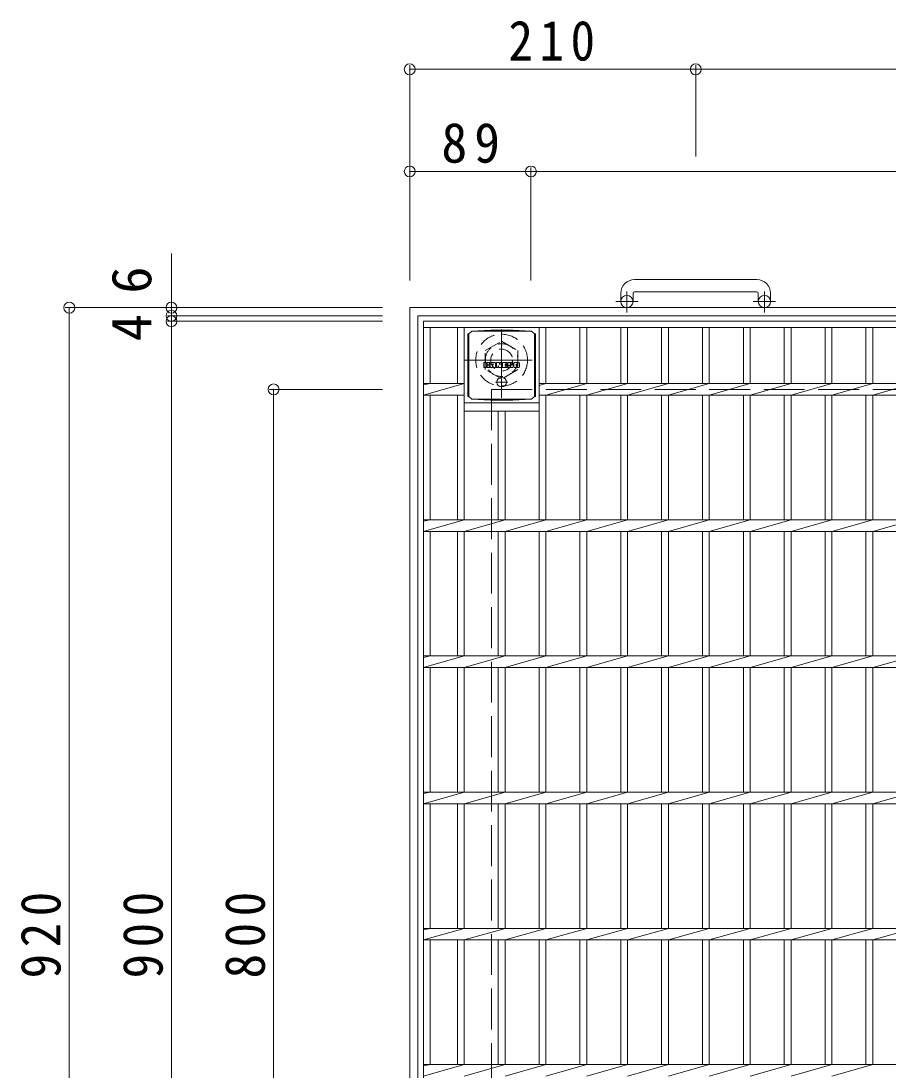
# Model space of a CAD drawing. Units: millimetres at full size, sheet at 1:10. Extents: x -1770 to 2437, y -1938 to 1595.
# Drawn here: x -1454 to -817, y 824 to 1595 of the extents above; entities that cross this region are included whole.
import ezdxf
from ezdxf.enums import TextEntityAlignment as Align

# ---------------------------------------------------------------- set-up
doc = ezdxf.new("R2010")
doc.units = ezdxf.units.MM
doc.header["$LTSCALE"] = 10
doc.header["$PDMODE"] = 32
doc.header["$PDSIZE"] = 8
for name, pattern in [('CHAIN1', [8, 5, -1, 1, -1]), ('DASHED1', [1.8, 1.2, -0.6]), ('DASHED3', [4, 3, -1])]:
    doc.linetypes.add(name, pattern=pattern)
for name, color, linetype, lineweight in [('C-1', 2, 'Continuous', 9), ('C-2', 3, 'Continuous', 9), ('C-4', 7, 'Continuous', 9), ('C-9', 2, 'Continuous', 9), ('C-F', 7, 'Continuous', 9)]:
    doc.layers.add(name, color=color, linetype=linetype, lineweight=lineweight)
doc.styles.add('ＭＳ ゴシック', font='')
doc.styles.get('ＭＳ ゴシック').set_extended_font_data('MS Gothic')

msp = doc.modelspace()

# ---------------------------------------------------------------- linework, layer by layer
at = {"layer": 'C-1'}
for p, q in [((-913.19, 1405.32), (-1003.19, 1405.32)), ((-1003.19, 1396.32), (-913.19, 1396.32)), ((-1013.19, 1395.32), (-1013.19, 1389.22)), ((-1004.19, 1395.32), (-1004.19, 1389.22)), ((-912.19, 1395.32), (-912.19, 1389.22)), ((-903.19, 1395.32), (-903.19, 1389.22)), ((-248.19, 1384.72), (-1168.19, 1384.72)), ((-1168.19, 1384.72), (-1168.19, 464.72)), ((-254.19, 1378.72), (-1162.19, 1378.72)), ((-1162.19, 1378.72), (-1162.19, 470.72))]:
    msp.add_line(p, q, dxfattribs=at)
at = {"layer": 'C-1', "linetype": 'CHAIN1'}
for p, q in [((-1008.69, 1381.11), (-1008.69, 1396.71)), ((-907.69, 1381.11), (-907.69, 1396.71)), ((-1000.53, 1389.22), (-1016.94, 1389.22)), ((-899.53, 1389.22), (-915.94, 1389.22)), ((-1100.69, 1318.58), (-1100.69, 1373.86)), ((-1128.33, 1346.22), (-1073.06, 1346.22))]:
    msp.add_line(p, q, dxfattribs=at)
at = {"layer": 'C-1', "linetype": 'DASHED3'}
for q in [(-1108.19, 524.72), (-308.19, 1324.72)]:
    msp.add_line((-1108.19, 1324.72), q, dxfattribs=at)
at = {"layer": 'C-1', "linetype": 'DASHED1'}
msp.add_lwpolyline([(-1088.69, 1353.15), (-1088.69, 1339.29), (-1100.69, 1332.36), (-1112.69, 1339.29), (-1112.69, 1353.15), (-1100.69, 1360.08)], close=True, dxfattribs=at)
at = {"layer": 'C-1'}
for centre in [(-1008.69, 1389.22), (-907.69, 1389.22)]:
    msp.add_circle(centre, 4.5, dxfattribs=at)
at = {"layer": 'C-1', "linetype": 'DASHED1'}
for radius in [19, 12, 8]:
    msp.add_circle((-1100.69, 1346.22), radius, dxfattribs=at)
at = {"layer": 'C-1'}
for centre, radius, start, end in [((-1003.19, 1395.32), 10, 90, 180), ((-913.19, 1395.32), 10, 0, 90), ((-1003.19, 1395.32), 1, 90, 180), ((-913.19, 1395.32), 1, 0, 90)]:
    msp.add_arc(centre, radius, start, end, dxfattribs=at)
at = {"layer": 'C-2'}
for p, q in [((-1158.19, 1374.72), (-1158.19, 474.72)), ((-1158.19, 1374.72), (-258.19, 1374.72)), ((-1158.19, 1370.22), (-258.19, 1370.22)), ((-1153.19, 1328.96), (-1153.19, 1370.22)), ((-1133.19, 1370.22), (-1133.19, 1328.96)), ((-1128.19, 1370.22), (-1128.19, 1228.96)), ((-1073.19, 1370.22), (-1073.19, 1228.96)), ((-1068.19, 1370.22), (-1068.19, 1328.96)), ((-1043.19, 1370.22), (-1043.19, 1328.96)), ((-1038.19, 1370.22), (-1038.19, 1328.96)), ((-1013.19, 1370.22), (-1013.19, 1328.96)), ((-1008.19, 1370.22), (-1008.19, 1328.96)), ((-983.19, 1370.22), (-983.19, 1328.96)), ((-978.19, 1370.22), (-978.19, 1328.96)), ((-953.19, 1370.22), (-953.19, 1328.96)), ((-948.19, 1370.22), (-948.19, 1328.96)), ((-923.19, 1370.22), (-923.19, 1328.96)), ((-918.19, 1370.22), (-918.19, 1328.96)), ((-893.19, 1370.22), (-893.19, 1328.96)), ((-888.19, 1370.22), (-888.19, 1328.96)), ((-863.19, 1370.22), (-863.19, 1328.96)), ((-858.19, 1370.22), (-858.19, 1328.96)), ((-833.19, 1370.22), (-833.19, 1328.96)), ((-828.19, 1370.22), (-828.19, 1328.96)), ((-1128.19, 1328.96), (-1158.19, 1320.48)), ((-1158.19, 1328.96), (-1128.19, 1328.96)), ((-1153.19, 1328.96), (-1158.19, 1327.96)), ((-1068.19, 1328.96), (-1073.19, 1327.55)), ((-1073.19, 1328.96), (-348.19, 1328.96)), ((-1038.19, 1328.96), (-1068.19, 1320.48)), ((-1008.19, 1328.96), (-1038.19, 1320.48)), ((-978.19, 1328.96), (-1008.19, 1320.48)), ((-948.19, 1328.96), (-978.19, 1320.48)), ((-918.19, 1328.96), (-948.19, 1320.48)), ((-888.19, 1328.96), (-918.19, 1320.48)), ((-858.19, 1328.96), (-888.19, 1320.48)), ((-828.19, 1328.96), (-858.19, 1320.48)), ((-798.19, 1328.96), (-828.19, 1320.48)), ((-1158.19, 1320.48), (-1128.19, 1320.48)), ((-1153.19, 1228.96), (-1153.19, 1320.48)), ((-1133.19, 1320.48), (-1133.19, 1228.96)), ((-1073.19, 1320.48), (-348.19, 1320.48)), ((-1068.19, 1320.48), (-1068.19, 1228.96)), ((-1043.19, 1320.48), (-1043.19, 1228.96)), ((-1038.19, 1320.48), (-1038.19, 1228.96)), ((-1013.19, 1320.48), (-1013.19, 1228.96)), ((-1008.19, 1320.48), (-1008.19, 1228.96)), ((-983.19, 1320.48), (-983.19, 1228.96)), ((-978.19, 1320.48), (-978.19, 1228.96)), ((-953.19, 1320.48), (-953.19, 1228.96)), ((-948.19, 1320.48), (-948.19, 1228.96)), ((-923.19, 1320.48), (-923.19, 1228.96)), ((-918.19, 1320.48), (-918.19, 1228.96)), ((-893.19, 1320.48), (-893.19, 1228.96)), ((-888.19, 1320.48), (-888.19, 1228.96)), ((-863.19, 1320.48), (-863.19, 1228.96)), ((-858.19, 1320.48), (-858.19, 1228.96)), ((-833.19, 1320.48), (-833.19, 1228.96)), ((-828.19, 1320.48), (-828.19, 1228.96)), ((-1073.19, 1314.72), (-1128.19, 1314.72)), ((-1073.19, 1308.72), (-1128.19, 1308.72)), ((-1103.19, 1308.72), (-1103.19, 1228.96)), ((-1098.19, 1308.72), (-1098.19, 1228.96)), ((-1128.19, 1228.96), (-1158.19, 1220.48)), ((-1158.19, 1228.96), (-258.19, 1228.96)), ((-1153.19, 1228.96), (-1158.19, 1227.96)), ((-1098.19, 1228.96), (-1128.19, 1220.48)), ((-1068.19, 1228.96), (-1098.19, 1220.48)), ((-1038.19, 1228.96), (-1068.19, 1220.48)), ((-1008.19, 1228.96), (-1038.19, 1220.48)), ((-978.19, 1228.96), (-1008.19, 1220.48)), ((-948.19, 1228.96), (-978.19, 1220.48)), ((-918.19, 1228.96), (-948.19, 1220.48)), ((-888.19, 1228.96), (-918.19, 1220.48)), ((-858.19, 1228.96), (-888.19, 1220.48)), ((-828.19, 1228.96), (-858.19, 1220.48)), ((-798.19, 1228.96), (-828.19, 1220.48)), ((-1158.19, 1220.48), (-258.19, 1220.48)), ((-1153.19, 1128.96), (-1153.19, 1220.48)), ((-1133.19, 1220.48), (-1133.19, 1128.96)), ((-1128.19, 1220.48), (-1128.19, 1128.96)), ((-1103.19, 1220.48), (-1103.19, 1128.96)), ((-1098.19, 1220.48), (-1098.19, 1128.96)), ((-1073.19, 1220.48), (-1073.19, 1128.96)), ((-1068.19, 1220.48), (-1068.19, 1128.96)), ((-1043.19, 1220.48), (-1043.19, 1128.96)), ((-1038.19, 1220.48), (-1038.19, 1128.96)), ((-1013.19, 1220.48), (-1013.19, 1128.96)), ((-1008.19, 1220.48), (-1008.19, 1128.96)), ((-983.19, 1220.48), (-983.19, 1128.96)), ((-978.19, 1220.48), (-978.19, 1128.96)), ((-953.19, 1220.48), (-953.19, 1128.96)), ((-948.19, 1220.48), (-948.19, 1128.96)), ((-923.19, 1220.48), (-923.19, 1128.96)), ((-918.19, 1220.48), (-918.19, 1128.96)), ((-893.19, 1220.48), (-893.19, 1128.96)), ((-888.19, 1220.48), (-888.19, 1128.96)), ((-863.19, 1220.48), (-863.19, 1128.96)), ((-858.19, 1220.48), (-858.19, 1128.96)), ((-833.19, 1220.48), (-833.19, 1128.96)), ((-828.19, 1220.48), (-828.19, 1128.96)), ((-1128.19, 1128.96), (-1158.19, 1120.48)), ((-1158.19, 1128.96), (-258.19, 1128.96)), ((-1153.19, 1128.96), (-1158.19, 1127.96)), ((-1098.19, 1128.96), (-1128.19, 1120.48)), ((-1068.19, 1128.96), (-1098.19, 1120.48)), ((-1038.19, 1128.96), (-1068.19, 1120.48)), ((-1008.19, 1128.96), (-1038.19, 1120.48)), ((-978.19, 1128.96), (-1008.19, 1120.48)), ((-948.19, 1128.96), (-978.19, 1120.48)), ((-918.19, 1128.96), (-948.19, 1120.48)), ((-888.19, 1128.96), (-918.19, 1120.48)), ((-858.19, 1128.96), (-888.19, 1120.48)), ((-828.19, 1128.96), (-858.19, 1120.48)), ((-798.19, 1128.96), (-828.19, 1120.48)), ((-1158.19, 1120.48), (-258.19, 1120.48)), ((-1153.19, 1028.96), (-1153.19, 1120.48)), ((-1133.19, 1120.48), (-1133.19, 1028.96)), ((-1128.19, 1120.48), (-1128.19, 1028.96)), ((-1103.19, 1120.48), (-1103.19, 1028.96)), ((-1098.19, 1120.48), (-1098.19, 1028.96)), ((-1073.19, 1120.48), (-1073.19, 1028.96)), ((-1068.19, 1120.48), (-1068.19, 1028.96)), ((-1043.19, 1120.48), (-1043.19, 1028.96)), ((-1038.19, 1120.48), (-1038.19, 1028.96)), ((-1013.19, 1120.48), (-1013.19, 1028.96)), ((-1008.19, 1120.48), (-1008.19, 1028.96)), ((-983.19, 1120.48), (-983.19, 1028.96)), ((-978.19, 1120.48), (-978.19, 1028.96)), ((-953.19, 1120.48), (-953.19, 1028.96)), ((-948.19, 1120.48), (-948.19, 1028.96)), ((-923.19, 1120.48), (-923.19, 1028.96)), ((-918.19, 1120.48), (-918.19, 1028.96)), ((-893.19, 1120.48), (-893.19, 1028.96)), ((-888.19, 1120.48), (-888.19, 1028.96)), ((-863.19, 1120.48), (-863.19, 1028.96)), ((-858.19, 1120.48), (-858.19, 1028.96)), ((-833.19, 1120.48), (-833.19, 1028.96)), ((-828.19, 1120.48), (-828.19, 1028.96)), ((-1128.19, 1028.96), (-1158.19, 1020.48)), ((-1158.19, 1028.96), (-258.19, 1028.96)), ((-1153.19, 1028.96), (-1158.19, 1027.96)), ((-1098.19, 1028.96), (-1128.19, 1020.48)), ((-1068.19, 1028.96), (-1098.19, 1020.48)), ((-1038.19, 1028.96), (-1068.19, 1020.48)), ((-1008.19, 1028.96), (-1038.19, 1020.48)), ((-978.19, 1028.96), (-1008.19, 1020.48)), ((-948.19, 1028.96), (-978.19, 1020.48)), ((-918.19, 1028.96), (-948.19, 1020.48)), ((-888.19, 1028.96), (-918.19, 1020.48)), ((-858.19, 1028.96), (-888.19, 1020.48)), ((-828.19, 1028.96), (-858.19, 1020.48)), ((-798.19, 1028.96), (-828.19, 1020.48)), ((-1158.19, 1020.48), (-258.19, 1020.48)), ((-1153.19, 928.96), (-1153.19, 1020.48)), ((-1133.19, 1020.48), (-1133.19, 928.96)), ((-1128.19, 1020.48), (-1128.19, 928.96)), ((-1103.19, 1020.48), (-1103.19, 928.96)), ((-1098.19, 1020.48), (-1098.19, 928.96)), ((-1073.19, 1020.48), (-1073.19, 928.96)), ((-1068.19, 1020.48), (-1068.19, 928.96)), ((-1043.19, 1020.48), (-1043.19, 928.96)), ((-1038.19, 1020.48), (-1038.19, 928.96)), ((-1013.19, 1020.48), (-1013.19, 928.96)), ((-1008.19, 1020.48), (-1008.19, 928.96)), ((-983.19, 1020.48), (-983.19, 928.96)), ((-978.19, 1020.48), (-978.19, 928.96)), ((-953.19, 1020.48), (-953.19, 928.96)), ((-948.19, 1020.48), (-948.19, 928.96)), ((-923.19, 1020.48), (-923.19, 928.96)), ((-918.19, 1020.48), (-918.19, 928.96)), ((-893.19, 1020.48), (-893.19, 928.96)), ((-888.19, 1020.48), (-888.19, 928.96)), ((-863.19, 1020.48), (-863.19, 928.96)), ((-858.19, 1020.48), (-858.19, 928.96)), ((-833.19, 1020.48), (-833.19, 928.96)), ((-828.19, 1020.48), (-828.19, 928.96)), ((-1128.19, 928.96), (-1158.19, 920.48)), ((-1158.19, 928.96), (-258.19, 928.96)), ((-1153.19, 928.96), (-1158.19, 927.96)), ((-1098.19, 928.96), (-1128.19, 920.48)), ((-1068.19, 928.96), (-1098.19, 920.48)), ((-1038.19, 928.96), (-1068.19, 920.48)), ((-1008.19, 928.96), (-1038.19, 920.48)), ((-978.19, 928.96), (-1008.19, 920.48)), ((-948.19, 928.96), (-978.19, 920.48)), ((-918.19, 928.96), (-948.19, 920.48)), ((-888.19, 928.96), (-918.19, 920.48)), ((-858.19, 928.96), (-888.19, 920.48)), ((-828.19, 928.96), (-858.19, 920.48)), ((-798.19, 928.96), (-828.19, 920.48)), ((-1158.19, 920.48), (-258.19, 920.48)), ((-1153.19, 828.96), (-1153.19, 920.48)), ((-1133.19, 920.48), (-1133.19, 828.96)), ((-1128.19, 920.48), (-1128.19, 828.96)), ((-1103.19, 920.48), (-1103.19, 828.96)), ((-1098.19, 920.48), (-1098.19, 828.96)), ((-1073.19, 920.48), (-1073.19, 828.96)), ((-1068.19, 920.48), (-1068.19, 828.96)), ((-1043.19, 920.48), (-1043.19, 828.96)), ((-1038.19, 920.48), (-1038.19, 828.96)), ((-1013.19, 920.48), (-1013.19, 828.96)), ((-1008.19, 920.48), (-1008.19, 828.96)), ((-983.19, 920.48), (-983.19, 828.96)), ((-978.19, 920.48), (-978.19, 828.96)), ((-953.19, 920.48), (-953.19, 828.96)), ((-948.19, 920.48), (-948.19, 828.96)), ((-923.19, 920.48), (-923.19, 828.96)), ((-918.19, 920.48), (-918.19, 828.96)), ((-893.19, 920.48), (-893.19, 828.96)), ((-888.19, 920.48), (-888.19, 828.96)), ((-863.19, 920.48), (-863.19, 828.96)), ((-858.19, 920.48), (-858.19, 828.96)), ((-833.19, 920.48), (-833.19, 828.96)), ((-828.19, 920.48), (-828.19, 828.96)), ((-1128.19, 828.96), (-1158.19, 820.48)), ((-1158.19, 828.96), (-258.19, 828.96)), ((-1153.19, 828.96), (-1158.19, 827.96)), ((-1098.19, 828.96), (-1128.19, 820.48)), ((-1068.19, 828.96), (-1098.19, 820.48)), ((-1038.19, 828.96), (-1068.19, 820.48)), ((-1008.19, 828.96), (-1038.19, 820.48)), ((-978.19, 828.96), (-1008.19, 820.48)), ((-948.19, 828.96), (-978.19, 820.48)), ((-918.19, 828.96), (-948.19, 820.48)), ((-888.19, 828.96), (-918.19, 820.48)), ((-858.19, 828.96), (-888.19, 820.48)), ((-828.19, 828.96), (-858.19, 820.48))]:
    msp.add_line(p, q, dxfattribs=at)
at = {"layer": 'C-4'}
for p, q in [((-1168.19, 1562.72), (-1168.19, 1404.72)), ((-1168.19, 1559.72), (-958.19, 1559.72)), ((-958.19, 1562.72), (-958.19, 1495.64)), ((-958.19, 1559.72), (-458.19, 1559.72)), ((-1079.19, 1484.72), (-1168.19, 1484.72)), ((-1079.19, 1487.72), (-1079.19, 1404.72)), ((-337.19, 1484.72), (-1079.19, 1484.72)), ((-1343.19, 1424.56), (-1343.19, 1378.72)), ((-1421.19, 1384.72), (-1188.19, 1384.72)), ((-1418.19, 464.72), (-1418.19, 1384.72)), ((-1346.19, 1378.72), (-1188.19, 1378.72)), ((-1346.19, 1374.72), (-1188.19, 1374.72)), ((-1343.19, 1378.72), (-1343.19, 1374.72)), ((-1343.19, 1374.72), (-1343.19, 474.72)), ((-1271.19, 1324.72), (-1188.19, 1324.72)), ((-1268.19, 524.72), (-1268.19, 1324.72))]:
    msp.add_line(p, q, dxfattribs=at)
for p in [(-1168.19, 1559.72), (-958.19, 1559.72), (-1168.19, 1484.72), (-1079.19, 1484.72), (-1418.19, 1384.72), (-1343.19, 1384.72), (-1343.19, 1378.72), (-1343.19, 1374.72), (-1268.19, 1324.72)]:
    msp.add_point(p, dxfattribs=at)
at = {"layer": 'C-9'}
for p, q in [((-1125.57, 1365.47), (-1124.69, 1365.47)), ((-1125.57, 1365.47), (-1125.57, 1319.47)), ((-1124.69, 1365.47), (-1122.69, 1367.47)), ((-1124.69, 1319.47), (-1124.69, 1365.47)), ((-1108.8, 1368.1), (-1122.69, 1367.47)), ((-1122.69, 1367.47), (-1078.69, 1367.47)), ((-1108.8, 1368.1), (-1092.58, 1368.1)), ((-1092.58, 1368.1), (-1078.69, 1367.47)), ((-1076.69, 1365.47), (-1078.69, 1367.47)), ((-1075.81, 1365.47), (-1076.69, 1365.47)), ((-1076.69, 1319.47), (-1076.69, 1365.47)), ((-1075.81, 1365.47), (-1075.81, 1319.47)), ((-1125.57, 1319.47), (-1124.69, 1319.47)), ((-1124.69, 1319.47), (-1122.69, 1317.47)), ((-1076.69, 1319.47), (-1078.69, 1317.47)), ((-1075.81, 1319.47), (-1076.69, 1319.47)), ((-1108.8, 1316.84), (-1122.69, 1317.47)), ((-1122.69, 1317.47), (-1078.69, 1317.47)), ((-1108.8, 1316.84), (-1092.58, 1316.84)), ((-1092.58, 1316.84), (-1078.69, 1317.47))]:
    msp.add_line(p, q, dxfattribs=at)
at = {"layer": 'C-9', "linetype": 'CHAIN1'}
for p, q in [((-1096.2, 1329.97), (-1105.19, 1329.97)), ((-1100.69, 1333.66), (-1100.69, 1326.28))]:
    msp.add_line(p, q, dxfattribs=at)
at = {"layer": 'C-9'}
msp.add_circle((-1100.69, 1329.97), 3.5, dxfattribs=at)
at = {"layer": 'C-F'}
for p, q in [((-1113.7, 1340.88), (-1113.7, 1344.24)), ((-1112.02, 1344.39), (-1113.55, 1344.39)), ((-1111.87, 1344.24), (-1111.87, 1343.31)), ((-1111.87, 1340.88), (-1111.87, 1341.97)), ((-1111.37, 1340.88), (-1111.37, 1341.97)), ((-1111.36, 1344.24), (-1111.36, 1343.31)), ((-1109.86, 1344.39), (-1111.21, 1344.39)), ((-1109.7, 1344.24), (-1109.7, 1343.46)), ((-1109.7, 1340.88), (-1109.7, 1341.81)), ((-1109.04, 1340.88), (-1109.04, 1343.87)), ((-1105.72, 1344.39), (-1108.51, 1344.39)), ((-1107.37, 1342.6), (-1107.37, 1343.14)), ((-1106.91, 1342.55), (-1107.32, 1342.55)), ((-1106.86, 1342.6), (-1106.86, 1343.14)), ((-1105.2, 1340.88), (-1105.2, 1343.87)), ((-1104.52, 1344.24), (-1104.52, 1340.88)), ((-1104.37, 1344.39), (-1102.66, 1344.39)), ((-1103.21, 1340.88), (-1103.21, 1341.79)), ((-1102.72, 1340.84), (-1103.01, 1341.82)), ((-1102.51, 1344.29), (-1102.03, 1342.79)), ((-1101.87, 1344.24), (-1101.87, 1342.82)), ((-1101.72, 1344.39), (-1100.7, 1344.39)), ((-1100.54, 1344.24), (-1100.54, 1340.88)), ((-1100.03, 1340.88), (-1100.03, 1344.24)), ((-1099.87, 1344.39), (-1096.85, 1344.39)), ((-1096.85, 1343.4), (-1097.97, 1343.4)), ((-1096.85, 1342.96), (-1097.97, 1342.96)), ((-1096.85, 1342.16), (-1097.97, 1342.16)), ((-1096.86, 1341.73), (-1097.97, 1341.73)), ((-1096.71, 1340.88), (-1096.71, 1341.57)), ((-1096.69, 1343.56), (-1096.69, 1344.24)), ((-1096.69, 1342.32), (-1096.69, 1342.81)), ((-1096.19, 1341.74), (-1096.19, 1341.25)), ((-1096.03, 1341.9), (-1094.68, 1341.9)), ((-1092.71, 1344.39), (-1095.76, 1344.39)), ((-1094.18, 1342.23), (-1095.76, 1342.23)), ((-1094.53, 1343.05), (-1094.53, 1343.47)), ((-1094.52, 1341.74), (-1094.52, 1341.63)), ((-1094.37, 1342.89), (-1092.61, 1342.89)), ((-1094.02, 1342.07), (-1094.02, 1341.63)), ((-1094.01, 1343.37), (-1094.01, 1343.47)), ((-1093.86, 1343.22), (-1092.19, 1343.22)), ((-1092.19, 1343.87), (-1092.19, 1343.22)), ((-1091.68, 1341.25), (-1091.68, 1343.87)), ((-1088.21, 1344.39), (-1091.15, 1344.39)), ((-1090, 1342.05), (-1090, 1343.07)), ((-1089.36, 1342.05), (-1089.36, 1343.07)), ((-1087.68, 1343.87), (-1087.68, 1341.25)), ((-1113.55, 1340.73), (-1112.02, 1340.73)), ((-1111.21, 1340.73), (-1109.86, 1340.73)), ((-1107.53, 1340.73), (-1108.88, 1340.73)), ((-1107.37, 1340.88), (-1107.37, 1341.3)), ((-1106.86, 1340.88), (-1106.86, 1341.3)), ((-1106.7, 1340.73), (-1105.35, 1340.73)), ((-1103.36, 1340.73), (-1104.37, 1340.73)), ((-1100.7, 1340.73), (-1102.57, 1340.73)), ((-1099.87, 1340.73), (-1096.86, 1340.73)), ((-1092.61, 1340.73), (-1095.67, 1340.73)), ((-1088.21, 1340.73), (-1091.15, 1340.73))]:
    msp.add_line(p, q, dxfattribs=at)
for centre, radius, start, end in [((-1113.55, 1344.24), 0.157, 90, 180), ((-1112.02, 1344.24), 0.157, 0, 90), ((-1111.62, 1341.97), 0.249, 0, 180), ((-1111.61, 1343.31), 0.251, 180, 0), ((-1111.21, 1344.24), 0.157, 90, 180), ((-1110.78, 1342.64), 0.088, 97.33171, 266.57183), ((-1111.08, 1344.97), 2.27, 277.33171, 299.42073), ((-1110.88, 1340.91), 1.64, 53.71985, 86.57183), ((-1110.22, 1343.46), 0.524, 299.42073, 0), ((-1110.22, 1341.81), 0.524, 0, 53.71985), ((-1109.86, 1344.24), 0.157, 0, 90), ((-1108.51, 1343.87), 0.524, 90, 180), ((-1107.12, 1343.14), 0.255, 0, 180), ((-1107.12, 1341.3), 0.255, 0, 180), ((-1107.32, 1342.6), 0.052, 180, 270), ((-1106.91, 1342.6), 0.052, 270, 0), ((-1105.72, 1343.87), 0.524, 0, 90), ((-1104.37, 1344.24), 0.157, 90, 180), ((-1103.11, 1341.79), 0.101, 16.48875, 180), ((-1102.66, 1344.24), 0.157, 17.75635, 90), ((-1101.96, 1342.82), 0.083, 197.75635, 0), ((-1101.72, 1344.24), 0.157, 90, 180), ((-1100.7, 1344.24), 0.157, 0, 90), ((-1099.87, 1344.24), 0.157, 90, 180), ((-1097.97, 1343.18), 0.22, 90, 270), ((-1097.97, 1341.94), 0.214, 90, 270), ((-1096.86, 1341.57), 0.157, 0, 90), ((-1096.85, 1344.24), 0.157, 0, 90), ((-1096.85, 1343.56), 0.157, 270, 0), ((-1096.85, 1342.81), 0.157, 0, 90), ((-1096.85, 1342.32), 0.157, 270, 0), ((-1093.81, 1343.31), 2.38, 157.10112, 202.89888), ((-1096.03, 1341.74), 0.157, 90, 180), ((-1095.76, 1344.13), 0.262, 90, 157.10112), ((-1095.76, 1342.49), 0.262, 202.89888, 270), ((-1094.68, 1341.74), 0.157, 0, 90), ((-1094.27, 1343.47), 0.259, 0, 180), ((-1094.37, 1343.05), 0.157, 180, 270), ((-1094.27, 1341.63), 0.25, 180, 0), ((-1094.18, 1342.07), 0.157, 0, 90), ((-1093.86, 1343.37), 0.157, 180, 270), ((-1092.71, 1343.87), 0.524, 0, 90), ((-1092.61, 1342.63), 0.262, 22.90802, 90), ((-1094.56, 1341.81), 2.37, 337.09198, 22.90802), ((-1091.15, 1343.87), 0.524, 90, 180), ((-1089.68, 1343.07), 0.321, 0, 180), ((-1089.68, 1342.05), 0.321, 180, 0), ((-1088.21, 1343.87), 0.524, 0, 90), ((-1113.55, 1340.88), 0.157, 180, 270), ((-1112.02, 1340.88), 0.157, 270, 0), ((-1111.21, 1340.88), 0.157, 180, 270), ((-1109.86, 1340.88), 0.157, 270, 0), ((-1108.88, 1340.88), 0.157, 180, 270), ((-1107.53, 1340.88), 0.157, 270, 0), ((-1106.7, 1340.88), 0.157, 180, 270), ((-1105.35, 1340.88), 0.157, 270, 0), ((-1104.37, 1340.88), 0.157, 180, 270), ((-1103.36, 1340.88), 0.157, 270, 0), ((-1102.57, 1340.88), 0.157, 196.48875, 270), ((-1100.7, 1340.88), 0.157, 270, 0), ((-1099.87, 1340.88), 0.157, 180, 270), ((-1096.86, 1340.88), 0.157, 270, 0), ((-1095.67, 1341.25), 0.524, 180, 270), ((-1092.61, 1340.99), 0.262, 270, 337.09198), ((-1091.15, 1341.25), 0.524, 180, 270), ((-1088.21, 1341.25), 0.524, 270, 0)]:
    msp.add_arc(centre, radius, start, end, dxfattribs=at)

# ---------------------------------------------------------------- texts
at = {"layer": 'C-4', "color": 2, "style": 'ＭＳ ゴシック'}
for s, p in [('6', (-1349.19, 1395)), ('4', (-1349.19, 1360.08))]:
    msp.add_text(s, height=29.33, rotation=90, dxfattribs=at).set_placement(p, align=Align.BOTTOM_LEFT)
at = {"layer": 'C-4', "color": 2, "char_height": 29.33, "attachment_point": 7, "style": 'ＭＳ ゴシック'}
for s, insert in [('\\T1.27;\\W0.9;210', (-1095.69, 1565.72)), ('\\T1.27;\\W0.95;89', (-1144.94, 1490.72))]:
    msp.add_mtext(s, dxfattribs=dict(at, insert=insert))
at = {"layer": 'C-4', "color": 2, "char_height": 29.33, "attachment_point": 7, "rotation": 90, "style": 'ＭＳ ゴシック'}
for s, insert in [('\\T1.27;\\W0.9;920', (-1424.19, 892.22)), ('\\T1.27;\\W0.9;900', (-1349.19, 892.22)), ('\\T1.27;\\W0.9;800', (-1274.19, 892.22))]:
    msp.add_mtext(s, dxfattribs=dict(at, insert=insert))

doc.saveas('drawing.dxf')
